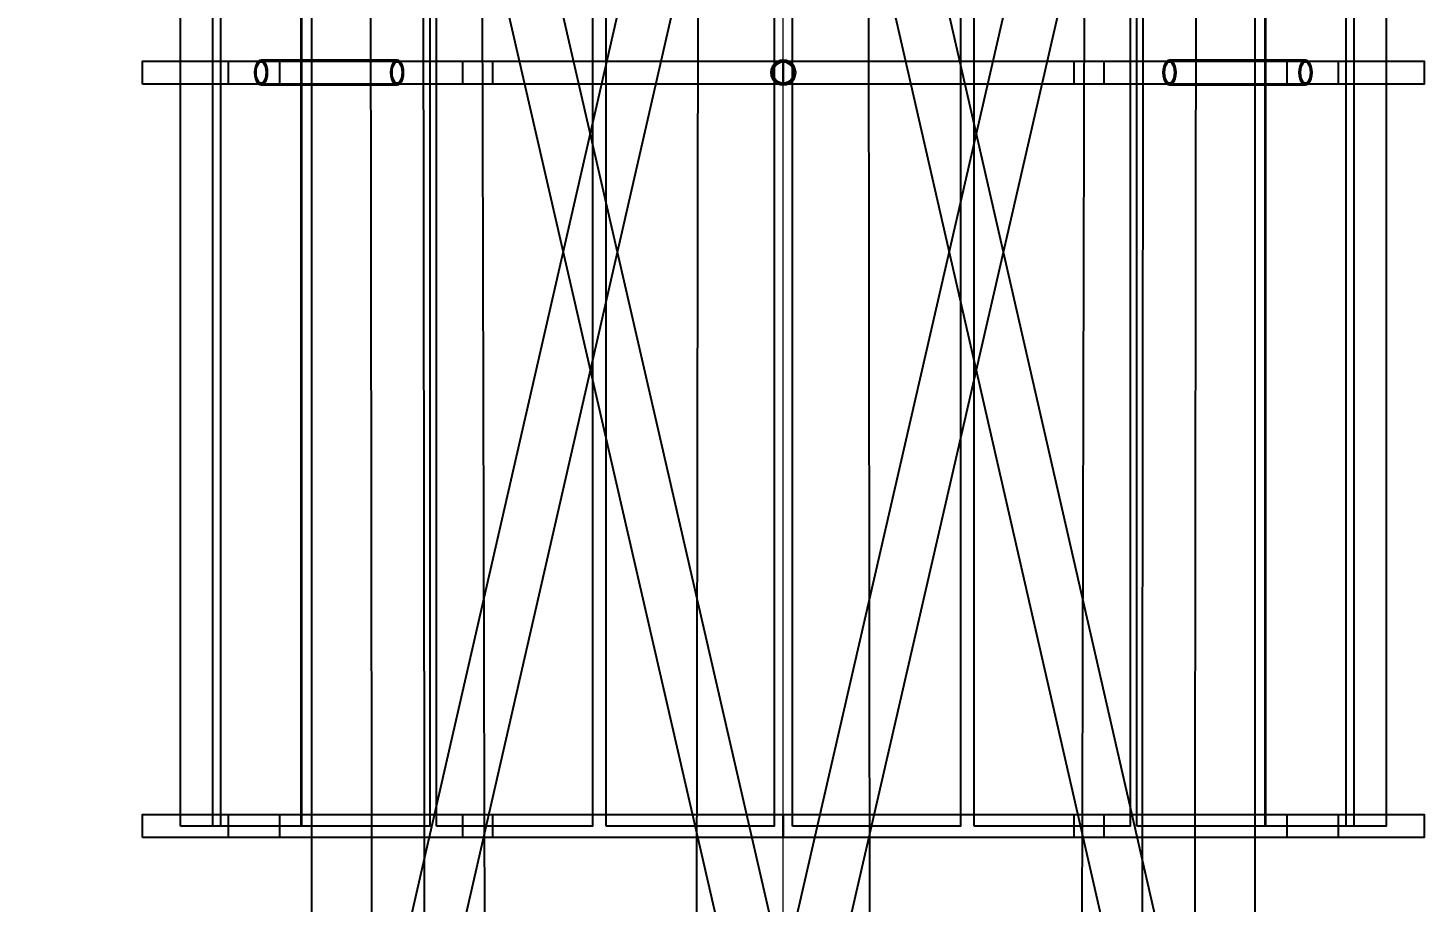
# Model space of a CAD drawing. Header units: millimetres. Extents: x -123812 to 252100, y -3000 to 639000.
# Drawn here: x -4259 to 3613, y 588572 to 593502 of the extents above; entities that cross this region are included whole.
import ezdxf

# ---------------------------------------------------------------- set-up
doc = ezdxf.new("R2010")
doc.units = ezdxf.units.MM
for name, color, linetype, lineweight in [('D-BMK-AXIS', 7, 'Continuous', 13), ('D-STR-ANTN', 7, 'Continuous', 25), ('D-STR-DIM', 7, 'Continuous', 13)]:
    doc.layers.add(name, color=color, linetype=linetype, lineweight=lineweight)
doc.styles.add('OpenSansCondensed-Light', font='OpenSansCondensed-Light.ttf')
doc.styles.add('TOWER_UNICODE', font='Arial Unicode.ttf')
doc.dimstyles.new('EZDXF', dxfattribs={"dimtxt": 0.25, "dimasz": 0.175, "dimexe": 0.375, "dimexo": 0.125, "dimgap": 0.1, "dimtad": 1, "dimlfac": 100, "dimzin": 12, "dimdsep": 46, "dimtxsty": 'OpenSansCondensed-Light', "dimblk": 'ARCHTICK', "dimcen": 2.5, "dimazin": 3, "dimtfac": 0.5, "dimtmove": 2, "dimatfit": 3})

# ---------------------------------------------------------------- blocks, each defined once
blk = doc.blocks.new('_ARCHTICK')
at = {"color": 0, "linetype": 'BYBLOCK', "const_width": 0.15}
blk.add_lwpolyline([(-0.5, -0.5), (0.5, 0.5)], dxfattribs=at)

msp = doc.modelspace()

# ---------------------------------------------------------------- linework, layer by layer
at = {"layer": 'D-BMK-AXIS'}
msp.add_line((0, -3000), (0, 639000), dxfattribs=at)
at = {"layer": 'D-STR-ANTN'}
for points in [[(-2666.3, 507000), (-1490.7, 507000), (-1758.4, 620000), (-2658.4, 620000)], [(-2666.3, 507000), (-1490.7, 507000), (-1758.4, 620000), (-2658.4, 620000)], [(-587.8, 507000), (587.8, 507000), (450, 620000), (-450, 620000)], [(-587.8, 507000), (587.8, 507000), (450, 620000), (-450, 620000)], [(1490.7, 507000), (2666.3, 507000), (2658.4, 620000), (1758.4, 620000)], [(1490.7, 507000), (2666.3, 507000), (2658.4, 620000), (1758.4, 620000)], [(-3399.6, 589000), (-3399.6, 597500), (-3173.2, 597500), (-3173.2, 589000)], [(-3399.6, 589000), (-3399.6, 597500), (-3173.2, 597500), (-3173.2, 589000)], [(-3216.7, 589000), (-3216.7, 597500), (-2716.3, 597500), (-2716.3, 589000)], [(-3216.7, 589000), (-3216.7, 597500), (-2716.3, 597500), (-2716.3, 589000)], [(-2718.9, 589000), (-2718.9, 597500), (-1993.4, 597500), (-1993.4, 589000)], [(-2718.9, 589000), (-2718.9, 597500), (-1993.4, 597500), (-1993.4, 589000)], [(-1955, 589000), (-1955, 597500), (-1075.4, 597500), (-1075.4, 589000)], [(-1955, 589000), (-1955, 597500), (-1075.4, 597500), (-1075.4, 589000)], [(-999.7, 589000), (-999.7, 597500), (-52.1, 597500), (-52.1, 589000)], [(-999.7, 589000), (-999.7, 597500), (-52.1, 597500), (-52.1, 589000)], [(52.1, 589000), (52.1, 597500), (999.7, 597500), (999.7, 589000)], [(52.1, 589000), (52.1, 597500), (999.7, 597500), (999.7, 589000)], [(1075.4, 589000), (1075.4, 597500), (1955, 597500), (1955, 589000)], [(1075.4, 589000), (1075.4, 597500), (1955, 597500), (1955, 589000)], [(1993.4, 589000), (1993.4, 597500), (2718.9, 597500), (2718.9, 589000)], [(1993.4, 589000), (1993.4, 597500), (2718.9, 597500), (2718.9, 589000)], [(2716.3, 589000), (2716.3, 597500), (3216.7, 597500), (3216.7, 589000)], [(2716.3, 589000), (2716.3, 597500), (3216.7, 597500), (3216.7, 589000)], [(3173.2, 589000), (3173.2, 597500), (3399.6, 597500), (3399.6, 589000)], [(3173.2, 589000), (3173.2, 597500), (3399.6, 597500), (3399.6, 589000)], [(-3613.1, 593185), (-3613.1, 593315), (-2840.6, 593315), (-2840.6, 593185)], [(-3613.1, 593185), (-3613.1, 593315), (-2840.6, 593315), (-2840.6, 593185)], [(-3129, 593185), (-3129, 593315), (-1640, 593315), (-1640, 593185)], [(-3129, 593185), (-3129, 593315), (-1640, 593315), (-1640, 593185)], [(-2979.5, 593250), (-2978.3, 593231.9), (-2974.8, 593215), (-2969.2, 593200.5), (-2962, 593189.4), (-2953.5, 593182.4), (-2944.5, 593180), (-2177.6, 593180), (-2168.6, 593182.4), (-2160.1, 593189.4), (-2152.9, 593200.5), (-2147.3, 593215), (-2143.8, 593231.9), (-2142.6, 593250), (-2143.8, 593268.1), (-2147.3, 593285), (-2152.9, 593299.5), (-2160.1, 593310.6), (-2168.6, 593317.6), (-2177.6, 593320), (-2944.5, 593320), (-2953.5, 593317.6), (-2962, 593310.6), (-2969.2, 593299.5), (-2974.8, 593285), (-2978.3, 593268.1)], [(-2909.5, 593250), (-2910.7, 593231.9), (-2914.2, 593215), (-2919.7, 593200.5), (-2927, 593189.4), (-2935.4, 593182.4), (-2944.5, 593180), (-2953.5, 593182.4), (-2962, 593189.4), (-2969.2, 593200.5), (-2974.8, 593215), (-2978.3, 593231.9), (-2979.5, 593250), (-2978.3, 593268.1), (-2974.8, 593285), (-2969.2, 593299.5), (-2962, 593310.6), (-2953.5, 593317.6), (-2944.5, 593320), (-2935.4, 593317.6), (-2927, 593310.6), (-2919.7, 593299.5), (-2914.2, 593285), (-2910.7, 593268.1)], [(-2979.5, 593250), (-2978.3, 593231.9), (-2974.8, 593215), (-2969.2, 593200.5), (-2962, 593189.4), (-2953.5, 593182.4), (-2944.5, 593180), (-2177.6, 593180), (-2168.6, 593182.4), (-2160.1, 593189.4), (-2152.9, 593200.5), (-2147.3, 593215), (-2143.8, 593231.9), (-2142.6, 593250), (-2143.8, 593268.1), (-2147.3, 593285), (-2152.9, 593299.5), (-2160.1, 593310.6), (-2168.6, 593317.6), (-2177.6, 593320), (-2944.5, 593320), (-2953.5, 593317.6), (-2962, 593310.6), (-2969.2, 593299.5), (-2974.8, 593285), (-2978.3, 593268.1)], [(-2979.5, 593250), (-2978.3, 593231.9), (-2974.8, 593215), (-2969.2, 593200.5), (-2962, 593189.4), (-2953.5, 593182.4), (-2944.5, 593180), (-2935.4, 593182.4), (-2927, 593189.4), (-2919.7, 593200.5), (-2914.2, 593215), (-2910.7, 593231.9), (-2909.5, 593250), (-2910.7, 593268.1), (-2914.2, 593285), (-2919.7, 593299.5), (-2927, 593310.6), (-2935.4, 593317.6), (-2944.5, 593320), (-2953.5, 593317.6), (-2962, 593310.6), (-2969.2, 593299.5), (-2974.8, 593285), (-2978.3, 593268.1)], [(-2914.5, 593250), (-2915.5, 593234.5), (-2918.5, 593220), (-2923.3, 593207.6), (-2929.5, 593198), (-2936.7, 593192), (-2944.5, 593190), (-2952.3, 593192), (-2959.5, 593198), (-2965.7, 593207.6), (-2970.5, 593220), (-2973.5, 593234.5), (-2974.5, 593250), (-2973.5, 593265.5), (-2970.5, 593280), (-2965.7, 593292.4), (-2959.5, 593302), (-2952.3, 593308), (-2944.5, 593310), (-2936.7, 593308), (-2929.5, 593302), (-2923.3, 593292.4), (-2918.5, 593280), (-2915.5, 593265.5)], [(-2974.5, 593250), (-2973.5, 593234.5), (-2970.5, 593220), (-2965.7, 593207.6), (-2959.5, 593198), (-2952.3, 593192), (-2944.5, 593190), (-2936.7, 593192), (-2929.5, 593198), (-2923.3, 593207.6), (-2918.5, 593220), (-2915.5, 593234.5), (-2914.5, 593250), (-2915.5, 593265.5), (-2918.5, 593280), (-2923.3, 593292.4), (-2929.5, 593302), (-2936.7, 593308), (-2944.5, 593310), (-2952.3, 593308), (-2959.5, 593302), (-2965.7, 593292.4), (-2970.5, 593280), (-2973.5, 593265.5)], [(-2142.6, 593250), (-2143.8, 593231.9), (-2147.3, 593215), (-2152.9, 593200.5), (-2160.1, 593189.4), (-2168.6, 593182.4), (-2177.6, 593180), (-2186.7, 593182.4), (-2195.1, 593189.4), (-2202.4, 593200.5), (-2207.9, 593215), (-2211.4, 593231.9), (-2212.6, 593250), (-2211.4, 593268.1), (-2207.9, 593285), (-2202.4, 593299.5), (-2195.1, 593310.6), (-2186.7, 593317.6), (-2177.6, 593320), (-2168.6, 593317.6), (-2160.1, 593310.6), (-2152.9, 593299.5), (-2147.3, 593285), (-2143.8, 593268.1)], [(-2212.6, 593250), (-2211.4, 593231.9), (-2207.9, 593215), (-2202.4, 593200.5), (-2195.1, 593189.4), (-2186.7, 593182.4), (-2177.6, 593180), (-2168.6, 593182.4), (-2160.1, 593189.4), (-2152.9, 593200.5), (-2147.3, 593215), (-2143.8, 593231.9), (-2142.6, 593250), (-2143.8, 593268.1), (-2147.3, 593285), (-2152.9, 593299.5), (-2160.1, 593310.6), (-2168.6, 593317.6), (-2177.6, 593320), (-2186.7, 593317.6), (-2195.1, 593310.6), (-2202.4, 593299.5), (-2207.9, 593285), (-2211.4, 593268.1)], [(-2147.6, 593250), (-2148.6, 593234.5), (-2151.6, 593220), (-2156.4, 593207.6), (-2162.6, 593198), (-2169.8, 593192), (-2177.6, 593190), (-2185.4, 593192), (-2192.6, 593198), (-2198.8, 593207.6), (-2203.6, 593220), (-2206.6, 593234.5), (-2207.6, 593250), (-2206.6, 593265.5), (-2203.6, 593280), (-2198.8, 593292.4), (-2192.6, 593302), (-2185.4, 593308), (-2177.6, 593310), (-2169.8, 593308), (-2162.6, 593302), (-2156.4, 593292.4), (-2151.6, 593280), (-2148.6, 593265.5)], [(-2207.6, 593250), (-2206.6, 593234.5), (-2203.6, 593220), (-2198.8, 593207.6), (-2192.6, 593198), (-2185.4, 593192), (-2177.6, 593190), (-2169.8, 593192), (-2162.6, 593198), (-2156.4, 593207.6), (-2151.6, 593220), (-2148.6, 593234.5), (-2147.6, 593250), (-2148.6, 593265.5), (-2151.6, 593280), (-2156.4, 593292.4), (-2162.6, 593302), (-2169.8, 593308), (-2177.6, 593310), (-2185.4, 593308), (-2192.6, 593302), (-2198.8, 593292.4), (-2203.6, 593280), (-2206.6, 593265.5)], [(-1806.6, 593185), (-1806.6, 593315), (0, 593315), (0, 593185)], [(-1806.6, 593185), (-1806.6, 593315), (0, 593315), (0, 593185)], [(-70, 593250), (-67.6, 593231.9), (-60.6, 593215), (-49.5, 593200.5), (-35, 593189.4), (-18.1, 593182.4), (0, 593180), (18.1, 593182.4), (35, 593189.4), (49.5, 593200.5), (60.6, 593215), (67.6, 593231.9), (70, 593250), (67.6, 593268.1), (60.6, 593285), (49.5, 593299.5), (35, 593310.6), (18.1, 593317.6), (0, 593320), (-18.1, 593317.6), (-35, 593310.6), (-49.5, 593299.5), (-60.6, 593285), (-67.6, 593268.1)], [(-70, 593250), (-67.6, 593231.9), (-60.6, 593215), (-49.5, 593200.5), (-35, 593189.4), (-18.1, 593182.4), (0, 593180), (18.1, 593182.4), (35, 593189.4), (49.5, 593200.5), (60.6, 593215), (67.6, 593231.9), (70, 593250), (67.6, 593268.1), (60.6, 593285), (49.5, 593299.5), (35, 593310.6), (18.1, 593317.6), (0, 593320), (-18.1, 593317.6), (-35, 593310.6), (-49.5, 593299.5), (-60.6, 593285), (-67.6, 593268.1)], [(60, 593250), (58, 593234.5), (52, 593220), (42.4, 593207.6), (30, 593198), (15.5, 593192), (0, 593190), (-15.5, 593192), (-30, 593198), (-42.4, 593207.6), (-52, 593220), (-58, 593234.5), (-60, 593250), (-58, 593265.5), (-52, 593280), (-42.4, 593292.4), (-30, 593302), (-15.5, 593308), (0, 593310), (15.5, 593308), (30, 593302), (42.4, 593292.4), (52, 593280), (58, 593265.5)], [(-60, 593250), (-58, 593234.5), (-52, 593220), (-42.4, 593207.6), (-30, 593198), (-15.5, 593192), (0, 593190), (15.5, 593192), (30, 593198), (42.4, 593207.6), (52, 593220), (58, 593234.5), (60, 593250), (58, 593265.5), (52, 593280), (42.4, 593292.4), (30, 593302), (15.5, 593308), (0, 593310), (-15.5, 593308), (-30, 593302), (-42.4, 593292.4), (-52, 593280), (-58, 593265.5)], [(0, 593185), (0, 593315), (1806.6, 593315), (1806.6, 593185)], [(0, 593185), (0, 593315), (1806.6, 593315), (1806.6, 593185)], [(1640, 593185), (1640, 593315), (3129, 593315), (3129, 593185)], [(1640, 593185), (1640, 593315), (3129, 593315), (3129, 593185)], [(2142.6, 593250), (2143.8, 593231.9), (2147.3, 593215), (2152.9, 593200.5), (2160.1, 593189.4), (2168.6, 593182.4), (2177.6, 593180), (2944.5, 593180), (2953.5, 593182.4), (2962, 593189.4), (2969.2, 593200.5), (2974.8, 593215), (2978.3, 593231.9), (2979.5, 593250), (2978.3, 593268.1), (2974.8, 593285), (2969.2, 593299.5), (2962, 593310.6), (2953.5, 593317.6), (2944.5, 593320), (2177.6, 593320), (2168.6, 593317.6), (2160.1, 593310.6), (2152.9, 593299.5), (2147.3, 593285), (2143.8, 593268.1)], [(2142.6, 593250), (2143.8, 593231.9), (2147.3, 593215), (2152.9, 593200.5), (2160.1, 593189.4), (2168.6, 593182.4), (2177.6, 593180), (2186.7, 593182.4), (2195.1, 593189.4), (2202.4, 593200.5), (2207.9, 593215), (2211.4, 593231.9), (2212.6, 593250), (2211.4, 593268.1), (2207.9, 593285), (2202.4, 593299.5), (2195.1, 593310.6), (2186.7, 593317.6), (2177.6, 593320), (2168.6, 593317.6), (2160.1, 593310.6), (2152.9, 593299.5), (2147.3, 593285), (2143.8, 593268.1)], [(2142.6, 593250), (2143.8, 593231.9), (2147.3, 593215), (2152.9, 593200.5), (2160.1, 593189.4), (2168.6, 593182.4), (2177.6, 593180), (2944.5, 593180), (2953.5, 593182.4), (2962, 593189.4), (2969.2, 593200.5), (2974.8, 593215), (2978.3, 593231.9), (2979.5, 593250), (2978.3, 593268.1), (2974.8, 593285), (2969.2, 593299.5), (2962, 593310.6), (2953.5, 593317.6), (2944.5, 593320), (2177.6, 593320), (2168.6, 593317.6), (2160.1, 593310.6), (2152.9, 593299.5), (2147.3, 593285), (2143.8, 593268.1)], [(2212.6, 593250), (2211.4, 593231.9), (2207.9, 593215), (2202.4, 593200.5), (2195.1, 593189.4), (2186.7, 593182.4), (2177.6, 593180), (2168.6, 593182.4), (2160.1, 593189.4), (2152.9, 593200.5), (2147.3, 593215), (2143.8, 593231.9), (2142.6, 593250), (2143.8, 593268.1), (2147.3, 593285), (2152.9, 593299.5), (2160.1, 593310.6), (2168.6, 593317.6), (2177.6, 593320), (2186.7, 593317.6), (2195.1, 593310.6), (2202.4, 593299.5), (2207.9, 593285), (2211.4, 593268.1)], [(2147.6, 593250), (2148.6, 593234.5), (2151.6, 593220), (2156.4, 593207.6), (2162.6, 593198), (2169.8, 593192), (2177.6, 593190), (2185.4, 593192), (2192.6, 593198), (2198.8, 593207.6), (2203.6, 593220), (2206.6, 593234.5), (2207.6, 593250), (2206.6, 593265.5), (2203.6, 593280), (2198.8, 593292.4), (2192.6, 593302), (2185.4, 593308), (2177.6, 593310), (2169.8, 593308), (2162.6, 593302), (2156.4, 593292.4), (2151.6, 593280), (2148.6, 593265.5)], [(2207.6, 593250), (2206.6, 593234.5), (2203.6, 593220), (2198.8, 593207.6), (2192.6, 593198), (2185.4, 593192), (2177.6, 593190), (2169.8, 593192), (2162.6, 593198), (2156.4, 593207.6), (2151.6, 593220), (2148.6, 593234.5), (2147.6, 593250), (2148.6, 593265.5), (2151.6, 593280), (2156.4, 593292.4), (2162.6, 593302), (2169.8, 593308), (2177.6, 593310), (2185.4, 593308), (2192.6, 593302), (2198.8, 593292.4), (2203.6, 593280), (2206.6, 593265.5)], [(2840.6, 593185), (2840.6, 593315), (3613.1, 593315), (3613.1, 593185)], [(2840.6, 593185), (2840.6, 593315), (3613.1, 593315), (3613.1, 593185)], [(2909.5, 593250), (2910.7, 593231.9), (2914.2, 593215), (2919.7, 593200.5), (2927, 593189.4), (2935.4, 593182.4), (2944.5, 593180), (2953.5, 593182.4), (2962, 593189.4), (2969.2, 593200.5), (2974.8, 593215), (2978.3, 593231.9), (2979.5, 593250), (2978.3, 593268.1), (2974.8, 593285), (2969.2, 593299.5), (2962, 593310.6), (2953.5, 593317.6), (2944.5, 593320), (2935.4, 593317.6), (2927, 593310.6), (2919.7, 593299.5), (2914.2, 593285), (2910.7, 593268.1)], [(2979.5, 593250), (2978.3, 593231.9), (2974.8, 593215), (2969.2, 593200.5), (2962, 593189.4), (2953.5, 593182.4), (2944.5, 593180), (2935.4, 593182.4), (2927, 593189.4), (2919.7, 593200.5), (2914.2, 593215), (2910.7, 593231.9), (2909.5, 593250), (2910.7, 593268.1), (2914.2, 593285), (2919.7, 593299.5), (2927, 593310.6), (2935.4, 593317.6), (2944.5, 593320), (2953.5, 593317.6), (2962, 593310.6), (2969.2, 593299.5), (2974.8, 593285), (2978.3, 593268.1)], [(2914.5, 593250), (2915.5, 593234.5), (2918.5, 593220), (2923.3, 593207.6), (2929.5, 593198), (2936.7, 593192), (2944.5, 593190), (2952.3, 593192), (2959.5, 593198), (2965.7, 593207.6), (2970.5, 593220), (2973.5, 593234.5), (2974.5, 593250), (2973.5, 593265.5), (2970.5, 593280), (2965.7, 593292.4), (2959.5, 593302), (2952.3, 593308), (2944.5, 593310), (2936.7, 593308), (2929.5, 593302), (2923.3, 593292.4), (2918.5, 593280), (2915.5, 593265.5)], [(2974.5, 593250), (2973.5, 593234.5), (2970.5, 593220), (2965.7, 593207.6), (2959.5, 593198), (2952.3, 593192), (2944.5, 593190), (2936.7, 593192), (2929.5, 593198), (2923.3, 593207.6), (2918.5, 593220), (2915.5, 593234.5), (2914.5, 593250), (2915.5, 593265.5), (2918.5, 593280), (2923.3, 593292.4), (2929.5, 593302), (2936.7, 593308), (2944.5, 593310), (2952.3, 593308), (2959.5, 593302), (2965.7, 593292.4), (2970.5, 593280), (2973.5, 593265.5)], [(-3613.1, 588935), (-3613.1, 589065), (-2840.6, 589065), (-2840.6, 588935)], [(-3613.1, 588935), (-3613.1, 589065), (-2840.6, 589065), (-2840.6, 588935)], [(-3129, 588935), (-3129, 589065), (-1640, 589065), (-1640, 588935)], [(-3129, 588935), (-3129, 589065), (-1640, 589065), (-1640, 588935)], [(-1806.6, 588935), (-1806.6, 589065), (0, 589065), (0, 588935)], [(-1806.6, 588935), (-1806.6, 589065), (0, 589065), (0, 588935)], [(0, 588935), (0, 589065), (1806.6, 589065), (1806.6, 588935)], [(0, 588935), (0, 589065), (1806.6, 589065), (1806.6, 588935)], [(1640, 588935), (1640, 589065), (3129, 589065), (3129, 588935)], [(1640, 588935), (1640, 589065), (3129, 589065), (3129, 588935)], [(2840.6, 588935), (2840.6, 589065), (3613.1, 589065), (3613.1, 588935)], [(2840.6, 588935), (2840.6, 589065), (3613.1, 589065), (3613.1, 588935)]]:
    msp.add_lwpolyline(points, close=True, dxfattribs=at)
for points in [[(-2021, 587500.2), (-2031.9, 597000.2), (-2037, 597010.1), (-2052, 597019.3), (-2075.9, 597027.2), (-2106.9, 597033.3), (-2143.1, 597037.1), (-2181.9, 597038.4), (-2220.7, 597037), (-2256.9, 597033.1), (-2288, 597027), (-2311.8, 597019), (-2326.8, 597009.8), (-2331.9, 596999.8), (-2321, 587499.8)], [(146.3, 587533), (-2035.7, 597033), (-2040.7, 597037), (-2055.3, 597038.4), (-2078.5, 597037.2), (-2108.8, 597033.4), (-2144.1, 597027.4), (-2181.9, 597019.5), (-2219.8, 597010.3), (-2255.1, 597000.4), (-2285.3, 596990.5), (-2308.6, 596981.2), (-2323.2, 596973.2), (-2328.2, 596967), (-146.3, 587467)], [(-2024.7, 587467.2), (146.3, 596967.2), (141.3, 596973.4), (126.7, 596981.5), (103.4, 596990.8), (73.1, 597000.7), (37.9, 597010.6), (0, 597019.8), (-37.9, 597027.6), (-73.1, 597033.6), (-103.4, 597037.2), (-126.7, 597038.4), (-141.3, 597036.9), (-146.3, 597032.8), (-2317.3, 587532.8)], [(2317.3, 587532.8), (146.3, 597032.8), (141.3, 597036.9), (126.7, 597038.4), (103.4, 597037.2), (73.1, 597033.6), (37.9, 597027.6), (0, 597019.8), (-37.9, 597010.6), (-73.1, 597000.7), (-103.4, 596990.8), (-126.7, 596981.5), (-141.3, 596973.4), (-146.3, 596967.2), (2024.7, 587467.2)], [(146.3, 587467), (2328.2, 596967), (2323.2, 596973.2), (2308.6, 596981.2), (2285.3, 596990.5), (2255.1, 597000.4), (2219.8, 597010.3), (2181.9, 597019.5), (2144.1, 597027.4), (2108.8, 597033.4), (2078.5, 597037.2), (2055.3, 597038.4), (2040.7, 597037), (2035.7, 597033), (-146.3, 587533)], [(2321, 587499.8), (2331.9, 596999.8), (2326.8, 597009.8), (2311.8, 597019), (2288, 597027), (2256.9, 597033.1), (2220.7, 597037), (2181.9, 597038.4), (2143.1, 597037.1), (2106.9, 597033.3), (2075.9, 597027.2), (2052, 597019.3), (2037, 597010.1), (2031.9, 597000.2), (2021, 587500.2)]]:
    msp.add_lwpolyline(points, dxfattribs=at)

# ---------------------------------------------------------------- dimensions: what is measured, and where the dimension line sits
at = {"layer": 'D-STR-DIM'}
msp.add_linear_dim(base=(-112000, 0), p1=(0, 0), p2=(0, 634000), angle=90, dimstyle='EZDXF', override={"dimtxt": 8400, "dimasz": 3750, "dimexe": 2100, "dimexo": 1800, "dimgap": 2100, "dimtad": 1, "dimdec": 0, "dimlfac": 1, "dimlunit": 2, "dimtxsty": 'TOWER_UNICODE', "dimclrd": 7, "dimclre": 7, "dimclrt": 7}, dxfattribs=at).render()

doc.saveas('drawing.dxf')
